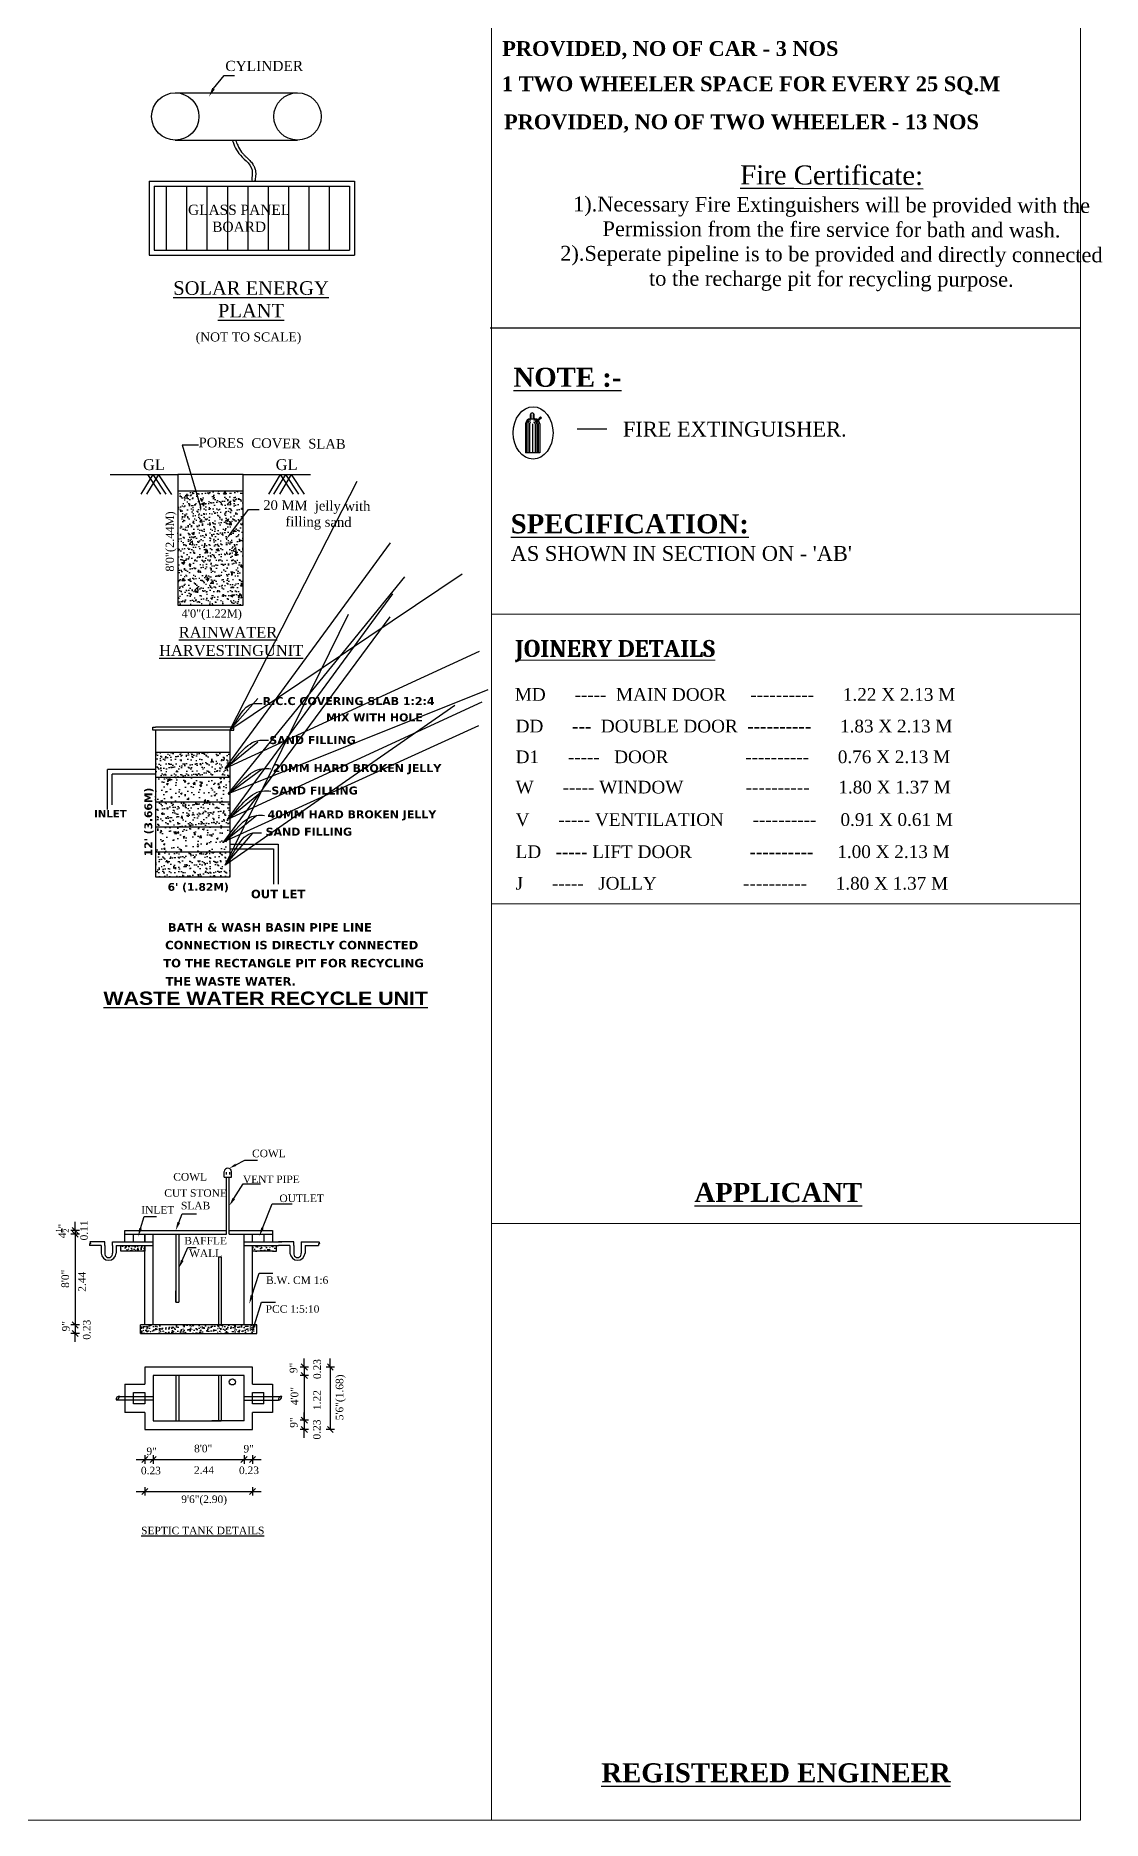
# Model space of a CAD drawing. Header units: metres. Extents: x -478 to 9074, y -2171 to 1762.
# Drawn here: x 9027.89 to 9053.09, y 36.8 to 78.96 of the extents above; entities that cross this region are included whole.
import ezdxf

# ---------------------------------------------------------------- set-up
doc = ezdxf.new("R2010")
doc.units = ezdxf.units.M
doc.header["$MEASUREMENT"] = 0
doc.styles.add('56', font='')
doc.styles.add('RomanS', font='verdanab.ttf')
doc.styles.get("Standard").update_dxf_attribs({"font": 'times.ttf'})
doc.styles.add('style1', font='times.ttf', dxfattribs={"height": 11})
doc.styles.get('56').set_extended_font_data('Arial Black')
doc.dimstyles.new('Aec_Arch_I$7', dxfattribs={"dimscale": 96, "dimtxt": 0.125, "dimasz": 0.125, "dimexe": 0.125, "dimexo": 0.125, "dimgap": 0.0625, "dimtad": 0, "dimdec": 1, "dimzin": 3, "dimdsep": 46, "dimlunit": 4, "dimtxsty": 'RomanS', "dimblk": 'OBLIQUE', "dimcen": 0.09375, "dimdle": 0.125, "dimadec": 0, "dimazin": 0, "dimtfac": 0.75, "dimtdec": 1, "dimtofl": 0, "dimtmove": 2, "dimatfit": 3, "dimfxl": 0, "dimfrac": 1, "dimtolj": 1, "dimtzin": 0, "dimarcsym": 0})
pattern_1 = [(50, (9010.5381, 58.2621), (0.3959993, -0.0346454), [0.0414075, -0.4554824]), (355, (9010.5381, 58.2621), (-0.0766046, 0.415285), [0.033126, -0.364386]), (100.4514, (9010.5711, 58.2592), (0.319395, 0.3806395), [0.035191, -0.3871005]), (46.1842, (9010.5381, 58.3725), (0.589224, -0.091383), [0.062111, -0.683224]), (96.6356, (9010.5872, 58.3649), (0.516027, 0.53781), [0.052786, -0.58065]), (351.1842, (9010.5381, 58.3725), (0.516027, 0.53781), [0.049689, -0.546579]), (21, (9010.5933, 58.3449), (0.3295523, -0.222286), [0.0414075, -0.4554824]), (326, (9010.5933, 58.3449), (0.134334, 0.400355), [0.033126, -0.364386]), (71.4514, (9010.62076, 58.3264), (0.463887, 0.178069), [0.035191, -0.3871005]), (37.5, (9010.53809, 58.26209), (0.0067135, 0.1837907), [0, -0.3599691, 0, -0.369907, 0, -0.3657662]), (7.5, (9010.53809, 58.2621), (0.1452407, 0.2177547), [0, -0.2109022, 0, -0.3516876, 0, -0.1394052]), (327.5, (9010.41497, 58.26209), (0.2947233, -0.0124525), [0, -0.138025, 0, -0.430638, 0, -0.5714234]), (317.5, (9010.35976, 58.2621), (0.321977, 0.055268), [0, -0.1794325, 0, -0.2859877, 0, -0.4057934])]

# ---------------------------------------------------------------- blocks, each defined once
blk = doc.blocks.new('LOKI')
for p, q in [((496187.8, -20516.4), (496197.3, -20504.9)), ((496197.3, -20504.9), (496206.2, -20504.9)), ((496154, -20520), (496262, -20520)), ((496154, -20561.9), (496262, -20561.9)), ((496130.8, -20598.2), (496312.5, -20598.2)), ((496130.8, -20598.2), (496130.8, -20663.7)), ((496135.3, -20602.7), (496308, -20602.7)), ((496135.3, -20602.7), (496135.3, -20659.2)), ((496146, -20602.7), (496146, -20659.2)), ((496164, -20602.7), (496164, -20659.2)), ((496182, -20602.7), (496182, -20659.2)), ((496200, -20602.7), (496200, -20659.2)), ((496218, -20602.7), (496218, -20659.2)), ((496236, -20602.7), (496236, -20659.2)), ((496254, -20602.7), (496254, -20659.2)), ((496272, -20602.7), (496272, -20659.2)), ((496290, -20602.7), (496290, -20659.2)), ((496308, -20602.7), (496308, -20659.2)), ((496308, -20602.7), (496308, -20659.2)), ((496312.5, -20598.2), (496312.5, -20663.7)), ((496130.8, -20663.7), (496312.5, -20663.7)), ((496135.3, -20659.2), (496308, -20659.2))]:
    blk.add_line(p, q)
for centre in [(496154, -20541), (496262, -20541)]:
    blk.add_circle(centre, 20.9)
for points, knots in [([(496204.4, -20561.9), (496206, -20566.7), (496210.7, -20577), (496224.7, -20585.1), (496220.9, -20597), (496222, -20598.2)], [44.534786, 44.534786, 44.534786, 44.534786, 64.661825, 89.894729, 99.730708, 99.730708, 99.730708, 99.730708]), ([(496207.3, -20561.9), (496207.9, -20563.5), (496208.5, -20565), (496210.1, -20568.6), (496211.2, -20570.6), (496212.9, -20572.8), (496213.2, -20573.2), (496213.7, -20573.8), (496214, -20574.1), (496214.5, -20574.7), (496214.8, -20575), (496215.6, -20575.8), (496216.2, -20576.4), (496217.8, -20577.9), (496218.8, -20578.8), (496220.8, -20580.9), (496221.7, -20582), (496223.1, -20584.1), (496223.6, -20585.1), (496224.5, -20587.1), (496224.8, -20588.3), (496225, -20589.9), (496225, -20590.4), (496225.1, -20591.2), (496225.1, -20591.5), (496225.1, -20592.2), (496225, -20592.7), (496224.9, -20593.7), (496224.9, -20594.2), (496224.7, -20595.1), (496224.5, -20596.9), (496224.6, -20596.5), (496224.5, -20596.9), (496224.5, -20598.4), (496224.5, -20597.3), (496224.5, -20597.3)], [44.790951, 44.790951, 44.790951, 44.790951, 51.720294, 51.720294, 61.833908, 61.833908, 63.937743, 63.937743, 65.591899, 65.591899, 67.246056, 67.246056, 70.554369, 70.554369, 75.585733, 75.585733, 80.617097, 80.617097, 84.157436, 84.157436, 87.697775, 87.697775, 89.149883, 89.149883, 89.8805, 89.8805, 91.341733, 91.341733, 92.802967, 92.802967, 94.577918, 94.577918, 96.352869, 96.352869, 96.945789, 96.945789, 96.945789, 96.945789])]:
    blk.add_open_spline(points, degree=3, knots=knots)
blk.add_solid([(496188.9, -20517.1), (496186.6, -20515.8), (496183.8, -20523.4)])
at = {"attachment_point": 5}
for s, insert, char_height in [('{\\fTimes New Roman|b0|i0|c0|p18;CYLINDER}', (496232.6, -20496.4), 9), ('{\\fTimes New Roman|b0|i0|c0|p18;GLASS PANEL \\PBOARD}', (496210.4, -20631), 9), ('{\\fTimes New Roman|b0|i0|c0|p18;\\LSOLAR ENERGY \\PPLANT}', (496220.9, -20702.6), 12), ('{\\fTimes New Roman|b0|i0|c0|p18;(NOT TO SCALE)}', (496218.7, -20737.1), 8)]:
    blk.add_mtext(s, dxfattribs=dict(at, insert=insert, char_height=char_height))
blk = doc.blocks.new('SDSSG')
h = blk.add_hatch()
h.set_pattern_fill('AR-CONC', color=240, scale=0.056227, style=0)
h.set_pattern_definition([(50, (-253854.973, -18208.831), (10.243788, -0.896215), [1.071134, -11.782473]), (355, (-253854.973, -18208.831), (-1.981616, 10.742637), [0.856907, -9.425978]), (100.451, (-253854.12, -18208.906), (8.26221, 9.846374), [0.910323, -10.013555]), (46.1842, (-253854.973, -18205.975), (15.242097, -2.363935), [1.6067, -17.67371]), (96.6356, (-253853.703, -18206.172), (13.348647, 13.91212), [1.365485, -15.02033]), (351.184, (-253854.973, -18205.975), (13.34867, 13.912096), [1.28536, -14.13897]), (21, (-253853.545, -18206.689), (8.524926, -5.750134), [1.071134, -11.782473]), (326, (-253853.545, -18206.689), (3.474974, 10.35643), [0.856907, -9.425978]), (71.4514, (-253852.835, -18207.168), (11.999876, 4.606317), [0.910323, -10.013555]), (37.5, (-253854.973, -18208.8312), (0.1736644, 4.7543184), [0, -9.311724, 0, -9.568796, 0, -9.461683]), (7.5, (-253854.973, -18208.831), (3.7571026, 5.632903), [0, -5.455642, 0, -9.097497, 0, -3.606151]), (327.5, (-253858.158, -18208.831), (7.62392, -0.322113), [0, -3.570446, 0, -11.139792, 0, -14.781647]), (317.5, (-253859.586, -18208.831), (8.328934, 1.429668), [0, -4.64158, 0, -7.397965, 0, -10.497112])])
h.paths.add_polyline_path([(-250766.2, -16631), (-250794.8, -16631), (-250794.8, -16637.8), (-250789.8, -16637.8), (-250766.2, -16637.8)])
h.paths.add_polyline_path([(-250614.3, -16637.8), (-250609.3, -16637.8), (-250609.3, -16631), (-250638, -16631), (-250638, -16637.8)])
h.paths.add_polyline_path([(-250632.9, -16735.6), (-250632.9, -16725.5), (-250771.2, -16725.5), (-250771.2, -16735.6), (-250766.2, -16735.6)])
at = {"color": 240}
for p, q in [((-250657.9, -16535.1), (-250647.2, -16529.5)), ((-250647.2, -16529.5), (-250632, -16529.5)), ((-250671.6, -16549.9), (-250671.6, -16543.2)), ((-250671.6, -16549.9), (-250663.1, -16549.9)), ((-250669.5, -16543.6), (-250669.5, -16546.6)), ((-250669, -16617.5), (-250669, -16549.9)), ((-250669, -16549.9), (-250665.6, -16549.9)), ((-250665.6, -16617.5), (-250665.6, -16549.9)), ((-250665.4, -16543.6), (-250665.4, -16546.6)), ((-250663.1, -16549.9), (-250663.1, -16543.2)), ((-250660.3, -16575.2), (-250649.2, -16557.6)), ((-250649.2, -16557.6), (-250628.7, -16557.6)), ((-250725.7, -16603.6), (-250721.5, -16593.4)), ((-250721.7, -16593.4), (-250704.8, -16593.4)), ((-250626.2, -16610.4), (-250614.6, -16581.4)), ((-250614.6, -16581.4), (-250590.8, -16581.4)), ((-250843.8, -16613), (-250853.9, -16613)), ((-250845.2, -16616.6), (-250852.4, -16609.4)), ((-250845.2, -16621.1), (-250852.4, -16613.9)), ((-250848.8, -16613), (-250848.8, -16602.9)), ((-250848.8, -16613), (-250848.8, -16735.6)), ((-250848.8, -16613), (-250848.8, -16735.6)), ((-250789.8, -16613), (-250669, -16613)), ((-250789.8, -16626.5), (-250789.8, -16613)), ((-250771.1, -16610.6), (-250766.8, -16596.6)), ((-250766.8, -16596.6), (-250752.2, -16596.6)), ((-250665.6, -16613), (-250614.3, -16613)), ((-250614.3, -16613), (-250614.3, -16626.5)), ((-250843.8, -16617.5), (-250853.9, -16617.5)), ((-250818.1, -16631), (-250831.8, -16631)), ((-250813.6, -16626.5), (-250831.6, -16626.5)), ((-250818.1, -16631), (-250818.1, -16640.2)), ((-250813.6, -16631), (-250813.6, -16626.5)), ((-250813.6, -16631), (-250813.6, -16640.2)), ((-250804.6, -16626.5), (-250756, -16626.5)), ((-250804.6, -16631), (-250804.6, -16626.5)), ((-250804.6, -16631), (-250804.6, -16640.2)), ((-250800.1, -16631), (-250756, -16631)), ((-250800.1, -16631), (-250800.1, -16640.2)), ((-250794.8, -16631), (-250766.2, -16631)), ((-250794.8, -16637.8), (-250794.8, -16631)), ((-250789.8, -16637.8), (-250794.8, -16637.8)), ((-250789.8, -16617.5), (-250669, -16617.5)), ((-250766.2, -16637.8), (-250789.8, -16637.8)), ((-250779.6, -16626.5), (-250779.6, -16617.5)), ((-250766.2, -16626.5), (-250766.2, -16617.5)), ((-250766.2, -16617.5), (-250766.2, -16626.5)), ((-250766.2, -16725.5), (-250766.2, -16631)), ((-250766.2, -16631), (-250766.2, -16637.8)), ((-250756, -16725.5), (-250756, -16617.5)), ((-250756, -16626.5), (-250756, -16617.5)), ((-250729, -16617.5), (-250729, -16698.5)), ((-250725.7, -16617.5), (-250725.7, -16698.5)), ((-250721.6, -16648.8), (-250714.8, -16633.5)), ((-250714.8, -16633.5), (-250705, -16633.5)), ((-250665.6, -16617.5), (-250614.3, -16617.5)), ((-250648.1, -16626.5), (-250648.1, -16617.5)), ((-250648.1, -16725.5), (-250648.1, -16626.5)), ((-250648.1, -16626.5), (-250603.2, -16626.5)), ((-250648.1, -16631), (-250607.1, -16631)), ((-250638, -16626.5), (-250638, -16617.5)), ((-250638, -16725.5), (-250638, -16631)), ((-250638, -16631), (-250609.3, -16631)), ((-250614.3, -16637.8), (-250638, -16637.8)), ((-250624.5, -16617.5), (-250624.5, -16626.5)), ((-250614.3, -16637.8), (-250609.3, -16637.8)), ((-250609.3, -16637.8), (-250609.3, -16631)), ((-250593.5, -16631), (-250607.1, -16631)), ((-250589, -16626.5), (-250607, -16626.5)), ((-250593.5, -16631), (-250593.5, -16640.2)), ((-250589, -16631), (-250589, -16626.5)), ((-250589, -16631), (-250589, -16640.2)), ((-250580, -16626.5), (-250559.2, -16626.5)), ((-250580, -16626.5), (-250580, -16640.2)), ((-250575.5, -16631), (-250559.4, -16631)), ((-250575.5, -16631), (-250575.5, -16640.2)), ((-250678.4, -16644.5), (-250678.4, -16725.5)), ((-250678.4, -16644.5), (-250675.1, -16644.5)), ((-250675.1, -16644.5), (-250675.1, -16725.5)), ((-250638.8, -16690.7), (-250630.2, -16663.8)), ((-250630.2, -16663.8), (-250613.8, -16663.8)), ((-250729, -16698.5), (-250729, -16685)), ((-250729, -16698.5), (-250725.7, -16698.5)), ((-250635.8, -16725.2), (-250627.2, -16698.3)), ((-250627.2, -16698.3), (-250610.8, -16698.3)), ((-250845.2, -16729.1), (-250852.4, -16721.9)), ((-250843.8, -16725.5), (-250853.9, -16725.5)), ((-250843.8, -16735.6), (-250853.9, -16735.6)), ((-250845.2, -16739.2), (-250852.4, -16732)), ((-250848.8, -16745.7), (-250848.8, -16735.6)), ((-250632.9, -16725.5), (-250771.2, -16725.5)), ((-250771.2, -16735.6), (-250771.2, -16725.5)), ((-250766.2, -16735.6), (-250771.2, -16735.6)), ((-250771.2, -16735.6), (-250632.9, -16735.6)), ((-250638, -16735.6), (-250632.9, -16735.6)), ((-250632.9, -16735.6), (-250632.9, -16725.5)), ((-250576.4, -16775.5), (-250576.4, -16765.4)), ((-250545.5, -16775.5), (-250545.5, -16765.4)), ((-250638, -16775.5), (-250766.2, -16775.5)), ((-250766.2, -16775.5), (-250766.2, -16795.8)), ((-250756, -16785.6), (-250756, -16829.5)), ((-250756, -16785.6), (-250756, -16810.4)), ((-250648.1, -16785.6), (-250756, -16785.6)), ((-250729, -16785.6), (-250729, -16839.6)), ((-250725.7, -16785.6), (-250725.7, -16839.6)), ((-250678.4, -16785.6), (-250678.4, -16839.6)), ((-250675.1, -16785.6), (-250675.1, -16835)), ((-250648.1, -16785.6), (-250675.1, -16785.6)), ((-250648.1, -16839.6), (-250648.1, -16785.6)), ((-250638, -16795.8), (-250638, -16775.5)), ((-250638, -16795.8), (-250638, -16775.5)), ((-250571.4, -16775.5), (-250581.5, -16775.5)), ((-250571.4, -16775.5), (-250581.5, -16775.5)), ((-250571.4, -16785.6), (-250581.5, -16785.6)), ((-250571.4, -16785.6), (-250581.5, -16785.6)), ((-250572.8, -16779.1), (-250580, -16771.9)), ((-250572.8, -16779.1), (-250580, -16771.9)), ((-250572.8, -16789.2), (-250580, -16782.1)), ((-250572.8, -16789.2), (-250580, -16782.1)), ((-250576.4, -16775.5), (-250576.4, -16849.7)), ((-250540.4, -16775.5), (-250550.5, -16775.5)), ((-250541.9, -16779.1), (-250549, -16771.9)), ((-250545.5, -16775.5), (-250545.5, -16849.7)), ((-250789.8, -16795.8), (-250766.2, -16795.8)), ((-250789.8, -16795.8), (-250789.8, -16829.5)), ((-250779.6, -16805.9), (-250766.2, -16805.9)), ((-250779.6, -16819.4), (-250779.6, -16805.9)), ((-250766.2, -16805.9), (-250766.2, -16819.4)), ((-250766.2, -16805.9), (-250766.2, -16819.4)), ((-250638, -16795.8), (-250614.3, -16795.8)), ((-250638, -16805.9), (-250624.5, -16805.9)), ((-250638, -16819.4), (-250638, -16805.9)), ((-250638, -16819.4), (-250638, -16805.9)), ((-250624.5, -16819.4), (-250624.5, -16805.9)), ((-250614.3, -16795.8), (-250614.3, -16829.5)), ((-250800.1, -16814.7), (-250756, -16814.7)), ((-250796.4, -16810.4), (-250756, -16810.4)), ((-250766.2, -16819.4), (-250779.6, -16819.4)), ((-250766.2, -16812.6), (-250766.2, -16819.4)), ((-250756, -16812.6), (-250756, -16839.6)), ((-250648.1, -16810.4), (-250603.2, -16810.4)), ((-250648.1, -16814.9), (-250607.1, -16814.9)), ((-250624.5, -16819.4), (-250638, -16819.4)), ((-250766.2, -16829.5), (-250789.8, -16829.5)), ((-250766.2, -16829.5), (-250766.2, -16849.7)), ((-250766.2, -16849.7), (-250638, -16849.7)), ((-250766.2, -16849.7), (-250638, -16849.7)), ((-250756, -16839.6), (-250675.1, -16839.6)), ((-250648.1, -16839.6), (-250686.3, -16839.6)), ((-250675.1, -16835), (-250675.1, -16839.6)), ((-250614.3, -16829.5), (-250638, -16829.5)), ((-250638, -16849.7), (-250638, -16829.5)), ((-250638, -16849.7), (-250638, -16829.5)), ((-250571.4, -16838.8), (-250581.5, -16838.8)), ((-250571.4, -16849.7), (-250581.5, -16849.7)), ((-250571.4, -16849.7), (-250581.5, -16849.7)), ((-250571.4, -16849.7), (-250581.5, -16849.7)), ((-250572.8, -16842.3), (-250580, -16835.2)), ((-250572.8, -16853.3), (-250580, -16846.2)), ((-250572.8, -16853.3), (-250580, -16846.2)), ((-250572.8, -16853.3), (-250580, -16846.2)), ((-250576.4, -16839.6), (-250576.4, -16829.5)), ((-250576.4, -16859.9), (-250576.4, -16849.7)), ((-250540.4, -16849.7), (-250550.5, -16849.7)), ((-250541.9, -16853.3), (-250549, -16846.2)), ((-250776.3, -16885.5), (-250766.2, -16885.5)), ((-250762.6, -16881.9), (-250769.7, -16889.1)), ((-250762.6, -16881.9), (-250769.7, -16889.1)), ((-250766.2, -16880.5), (-250766.2, -16890.6)), ((-250766.2, -16880.5), (-250766.2, -16890.6)), ((-250766.2, -16885.5), (-250638, -16885.5)), ((-250752.4, -16881.9), (-250759.6, -16889.1)), ((-250752.4, -16881.9), (-250759.6, -16889.1)), ((-250756, -16880.5), (-250756, -16890.6)), ((-250756, -16880.5), (-250756, -16890.6)), ((-250644.5, -16881.9), (-250651.7, -16889.1)), ((-250648.1, -16880.5), (-250648.1, -16890.6)), ((-250634.4, -16881.9), (-250641.5, -16889.1)), ((-250638, -16880.5), (-250638, -16890.6)), ((-250638, -16885.5), (-250627.8, -16885.5)), ((-250776.3, -16923.4), (-250766.2, -16923.4)), ((-250762.6, -16919.8), (-250769.7, -16926.9)), ((-250766.2, -16918.3), (-250766.2, -16928.4)), ((-250766.2, -16923.4), (-250638, -16923.4)), ((-250634.4, -16919.8), (-250641.5, -16926.9)), ((-250638, -16918.3), (-250638, -16928.4)), ((-250638, -16923.4), (-250627.8, -16923.4))]:
    blk.add_line(p, q, dxfattribs=at)
blk.add_circle((-250662, -16793.2), 3.61, dxfattribs=at)
for centre, radius, start, end in [((-250667.3, -16543.2), 4.22, 359.4005, 179.4005), ((-250809.1, -16639.5), 9.02, 184.1046, 355.8954), ((-250809.1, -16640.8), 4.55, 171.6866, 8.3134), ((-250584.5, -16639.5), 9.02, 184.1046, 355.8954), ((-250584.5, -16640.8), 4.55, 171.6866, 8.3134), ((-250796.3, -16814.1), 3.89, 88.6859, 189.0051), ((-250801.2, -16809.8), 4.98, 282.0249, 355.6661), ((-250603.3, -16814.3), 3.89, 88.6859, 189.0051), ((-250608.2, -16810.1), 4.98, 282.0249, 355.6661)]:
    blk.add_arc(centre, radius, start, end, dxfattribs=at)
for points in [[(-250831.6, -16626.5), (-250831.3, -16626.7), (-250830.7, -16627.4), (-250830.3, -16629.5), (-250832.5, -16628.9), (-250831.8, -16630.2), (-250831.8, -16631)], [(-250559.2, -16626.5), (-250559, -16626.7), (-250558.3, -16627.4), (-250557.9, -16629.5), (-250560.1, -16628.9), (-250559.4, -16630.2), (-250559.4, -16631)]]:
    blk.add_open_spline(points, degree=3, knots=[0.512122, 0.512122, 0.512122, 0.512122, 1.413707, 3.094813, 3.847535, 5.562066, 5.562066, 5.562066, 5.562066], dxfattribs=at)
for points in [[(-250657.2, -16536.4), (-250658.6, -16533.8), (-250665.8, -16539.3)], [(-250658.8, -16576.1), (-250661.7, -16574.3), (-250665.6, -16583.7)], [(-250769.5, -16611.1), (-250772.7, -16610.1), (-250774.1, -16620.2)], [(-250724.1, -16604.2), (-250727.3, -16603), (-250729.4, -16613)], [(-250624.6, -16611), (-250627.7, -16609.8), (-250629.9, -16619.8)], [(-250720, -16649.4), (-250723.1, -16648.1), (-250725.7, -16658)], [(-250637.2, -16691.2), (-250640.4, -16690.2), (-250641.9, -16700.3)], [(-250634.2, -16725.7), (-250637.4, -16724.7), (-250638.9, -16734.8)]]:
    blk.add_solid(points, dxfattribs=at)
at = {"color": 240, "char_height": 9, "attachment_point": 5}
for s, insert in [('COWL', (-250618.5, -16521.6)), ('{\\fTimes New Roman|b0|i0|c0|p18;COWL}', (-250712.2, -16549.4)), ('{\\fTimes New Roman|b0|i0|c0|p18;VENT PIPE}', (-250615.6, -16552.4)), ('{\\fTimes New Roman|b0|i0|c0|p18;CUT STONE\\PSLAB}', (-250705.7, -16576.1)), ('{\\fTimes New Roman|b0|i0|c0|p18;OUTLET}', (-250579.6, -16574.9)), ('{\\fTimes New Roman|b0|i0|c0|p18;INLET}', (-250750.6, -16588.6)), ('{\\fTimes New Roman|b0|i0|c0|p18;BAFFLE \\PWALL}', (-250693.8, -16632.8)), ('{\\fTimes New Roman|b0|i0|c0|p18;B.W. CM 1:6}', (-250584.9, -16672.3)), ('{\\fTimes New Roman|b0|i0|c0|p18;PCC 1:5:10}', (-250590.4, -16706.6)), ('{\\fTimes New Roman|b0|i0|c0|p18;9"}', (-250758, -16875.8)), ('{\\fTimes New Roman|b0|i0|c0|p18;8\'0"}', (-250696.7, -16872.5)), ('{\\fTimes New Roman|b0|i0|c0|p18;9"}', (-250642.6, -16872.7)), ('{\\fTimes New Roman|b0|i0|c0|p18;0.23}', (-250758.8, -16898.7)), ('{\\fTimes New Roman|b0|i0|c0|p18;2.44}', (-250695.7, -16898.1)), ('{\\fTimes New Roman|b0|i0|c0|p18;0.23}', (-250642.2, -16898.4)), ('{\\fTimes New Roman|b0|i0|c0|p18;9\'6"(2.90)}', (-250695.5, -16934.2)), ('{\\fTimes New Roman|b0|i0|c0|p18;\\LSEPTIC TANK DETAILS}', (-250697.2, -16970))]:
    blk.add_mtext(s, dxfattribs=dict(at, insert=insert))
at = {"color": 240, "char_height": 9, "attachment_point": 5, "rotation": 90}
for s, insert in [('\\A1;4{\\H0.7x;\\S1/2;}"', (-250864.3, -16613.8)), ('{\\fTimes New Roman|b0|i0|c0|p18;0.11}', (-250838.3, -16613)), ('{\\fTimes New Roman|b0|i0|c0|p18;8\'0"}', (-250860.6, -16670.6)), ('{\\fTimes New Roman|b0|i0|c0|p18;2.44}', (-250840.7, -16674.1)), ('\\A1;9"', (-250859.9, -16727)), ('{\\fTimes New Roman|b0|i0|c0|p18;0.23}', (-250835.1, -16731.1)), ('{\\fTimes New Roman|b0|i0|c0|p18;9"}', (-250589.2, -16776.6)), ('{\\fTimes New Roman|b0|i0|c0|p18;0.23}', (-250561, -16777.9)), ('{\\fTimes New Roman|b0|i0|c0|p18;5\'6"(1.68)}', (-250533.1, -16811.6)), ('{\\fTimes New Roman|b0|i0|c0|p18;4\'0"}', (-250588, -16810.1)), ('{\\fTimes New Roman|b0|i0|c0|p18;1.22}', (-250561.2, -16814.8)), ('{\\fTimes New Roman|b0|i0|c0|p18;9"}', (-250588.9, -16841.6)), ('{\\fTimes New Roman|b0|i0|c0|p18;0.23}', (-250561.5, -16849.8))]:
    blk.add_mtext(s, dxfattribs=dict(at, insert=insert))
blk = doc.blocks.new('_Oblique')
at = {"color": 0, "linetype": 'ByBlock', "lineweight": -2}
blk.add_line((-0.5, -0.5), (0.5, 0.5), dxfattribs=at)

msp = doc.modelspace()

# ---------------------------------------------------------------- hatches: boundary and pattern name
h = msp.add_hatch()
h.set_pattern_fill('AR-CONC', color=256, scale=0.096304, style=0)
h.set_pattern_definition([(50, (9008.4748, 13.2139), (0.6907496, -0.060433), [0.072228, -0.794507]), (355, (9008.4748, 13.2139), (-0.133623, 0.72439), [0.057782, -0.635606]), (100.4514, (9008.5324, 13.2089), (0.557127, 0.663957), [0.061384, -0.675227]), (46.1842, (9008.4748, 13.4065), (1.027795, -0.159401), [0.108342, -1.19176]), (96.6356, (9008.5605, 13.3932), (0.900117, 0.938114), [0.092076, -1.01284]), (351.1842, (9008.4748, 13.4065), (0.900116, 0.938114), [0.086674, -0.953409]), (21, (9008.5711, 13.35836), (0.574845, -0.3877377), [0.072228, -0.794507]), (326, (9008.5711, 13.35836), (0.234322, 0.698348), [0.057782, -0.635606]), (71.4514, (9008.619, 13.32605), (0.809167, 0.3106095), [0.061384, -0.675227]), (37.5, (9008.47482, 13.2139), (0.0117104, 0.3205898), [0, -0.6279015, 0, -0.6452362, 0, -0.6380134]), (7.5, (9008.47482, 13.2139), (0.2533462, 0.3798339), [0, -0.367881, 0, -0.6134559, 0, -0.2431674]), (327.5, (9008.26007, 13.2139), (0.5140918, -0.0217212), [0, -0.2407598, 0, -0.7511705, 0, -0.9967454]), (317.5, (9008.16376, 13.2139), (0.561631, 0.096405), [0, -0.3129877, 0, -0.4988542, 0, -0.7078337])])
h.paths.add_polyline_path([(9031.2457, 65.51055), (9032.78656, 65.51055), (9032.78656, 68.20706), (9031.2457, 68.20706)])
h = msp.add_hatch()
h.set_pattern_fill('AR-SAND', color=256, scale=0.096304, style=0)
h.set_pattern_definition([(37.5, (9008.47482, 13.2139), (-0.0060665, 0.18556065), [0, -0.14638193, 0, -0.16371664, 0, -0.15649384]), (7.5, (9008.47482, 13.2139), (0.1704364, 0.2717837), [0, -0.0789692, 0, -0.13193635, 0, -0.05055955]), (327.5, (9008.35637, 13.2139), (0.299904, 0.000545), [0, -0.04815195, 0, -0.17334703, 0, -0.22631418]), (317.5, (9008.35637, 13.2139), (0.2895017, 0.0845236), [0, -0.02407598, 0, -0.1136386, 0, -0.13001027])])
h.paths.add_polyline_path([(9032.78656, 68.20706), (9031.2457, 68.20706), (9031.2457, 65.51055), (9032.78656, 65.51055)])
at = {"lineweight": -2}
h = msp.add_hatch(dxfattribs=at)
h.set_pattern_fill('AR-SAND', color=256, scale=0.092017, style=0)
h.set_pattern_definition([(37.5, (9010.53809, 58.26209), (-0.0057964, 0.1772999), [0, -0.1398653, 0, -0.1564283, 0, -0.1495271]), (7.5, (9010.5381, 58.2621), (0.162849, 0.2596844), [0, -0.07545365, 0, -0.1260628, 0, -0.0483087]), (327.5, (9010.42491, 58.26209), (0.2865529, 0.0005207), [0, -0.0460083, 0, -0.16563, 0, -0.2162391]), (317.5, (9010.4249, 58.2621), (0.2766137, 0.0807608), [0, -0.0230042, 0, -0.10857965, 0, -0.1242225])])
h.paths.add_polyline_path([(9032.48254, 59.09483), (9032.48254, 59.68373), (9030.71582, 59.68373), (9030.71582, 59.09483)])
h.paths.add_polyline_path([(9030.71582, 60.86155), (9030.71582, 60.27264), (9032.48254, 60.27264), (9032.48254, 60.86155)])
h.paths.add_polyline_path([(9030.71582, 62.03936), (9030.71582, 61.45045), (9032.48254, 61.45045), (9032.48254, 62.03936)])
h = msp.add_hatch(dxfattribs=at)
h.set_pattern_fill('AR-CONC', color=256, scale=0.05521, style=0)
h.set_pattern_definition(pattern_1)
h.paths.add_polyline_path([(9032.48254, 60.86155), (9032.48254, 61.45045), (9030.71582, 61.45045), (9030.71582, 60.86155)])
h = msp.add_hatch(dxfattribs=at)
h.set_pattern_fill('AR-CONC', color=256, scale=0.05521, style=0)
h.set_pattern_definition(pattern_1)
h.paths.add_polyline_path([(9032.48254, 59.68373), (9032.48254, 60.27264), (9030.71582, 60.27264), (9030.71582, 59.68373)])

# ---------------------------------------------------------------- linework, layer by layer
at = {"lineweight": 20}
for p, q in [((9038.65476, 97.59901), (9038.65476, 36.80279)), ((9038.65476, 64.45579), (9038.65476, 87.96199)), ((9038.65476, 65.71431), (9038.65476, 60.41864)), ((9038.65476, 65.29951), (9052.57667, 65.29951)), ((9038.65476, 64.08814), (9038.65476, 36.80279)), ((9038.65476, 58.45775), (9052.57667, 58.45775)), ((9038.65476, 50.9051), (9052.57667, 50.9051))]:
    msp.add_line(p, q, dxfattribs=at)
for p, q in [((9052.57667, 72.05262), (9038.62531, 72.05262)), ((9039.57686, 69.91536), (9039.57686, 70.01202)), ((9039.59459, 69.91536), (9039.59459, 70.01202)), ((9039.64827, 69.91536), (9039.64827, 70.01202)), ((9039.66423, 69.91536), (9039.66423, 70.01202)), ((9039.46353, 69.79886), (9039.46353, 69.10778)), ((9039.47817, 69.79886), (9039.47817, 69.10778)), ((9039.51234, 69.79886), (9039.51234, 69.10778)), ((9039.55382, 69.79886), (9039.55382, 69.10778)), ((9039.56229, 69.91536), (9039.67879, 69.91536)), ((9039.62702, 69.79886), (9039.62702, 69.10778)), ((9039.62702, 69.79886), (9039.62702, 69.10778)), ((9039.68559, 69.79886), (9039.68559, 69.10778)), ((9039.72707, 69.79886), (9039.72707, 69.10778)), ((9039.75022, 69.89089), (9039.81815, 69.95882)), ((9039.76116, 69.88124), (9039.82863, 69.9487)), ((9039.76123, 69.79886), (9039.76123, 69.10778)), ((9039.77081, 69.8703), (9039.8391, 69.93858)), ((9039.79528, 69.79886), (9039.79528, 69.10778)), ((9039.81815, 69.95882), (9039.8391, 69.93858)), ((9040.67703, 69.68072), (9041.37835, 69.68072)), ((9031.3454, 69.30068), (9031.78048, 67.8342)), ((9031.3454, 69.30068), (9031.73355, 69.30068)), ((9039.79528, 69.10778), (9039.46353, 69.10778)), ((9029.65032, 68.59918), (9031.2457, 68.59918)), ((9030.65358, 68.59918), (9030.37191, 68.13015)), ((9030.79022, 68.59918), (9030.50855, 68.13015)), ((9030.53048, 68.59918), (9030.83764, 68.13015)), ((9030.65358, 68.59918), (9030.96074, 68.13015)), ((9030.79022, 68.59227), (9031.09738, 68.12325)), ((9032.78656, 68.59918), (9031.2457, 68.59918)), ((9031.2457, 68.59227), (9031.2457, 65.51055)), ((9032.78656, 68.59918), (9034.38195, 68.59918)), ((9032.78656, 65.51055), (9032.78656, 68.59227)), ((9033.66673, 68.59918), (9033.38505, 68.13015)), ((9033.78983, 68.59918), (9033.50815, 68.13015)), ((9033.92647, 68.59918), (9033.64479, 68.13015)), ((9033.66673, 68.59918), (9033.97389, 68.13015)), ((9033.78983, 68.59918), (9034.09698, 68.13015)), ((9033.92647, 68.59918), (9034.23363, 68.13015)), ((9032.78656, 68.20706), (9031.2457, 68.20706)), ((9032.47405, 67.17929), (9032.91614, 67.76979)), ((9032.91614, 67.76979), (9033.16747, 67.76979)), ((9031.2457, 65.51055), (9032.78656, 65.51055))]:
    msp.add_line(p, q)
at = {"lineweight": -2, "ltscale": 0.5}
msp.add_line((9031.73355, 69.30068), (9031.73355, 69.30068), dxfattribs=at)
at = {"lineweight": -2}
for p, q in [((9030.65861, 62.62827), (9030.71582, 62.62827)), ((9030.65861, 62.55465), (9030.65861, 62.62827)), ((9032.01065, 62.55465), (9030.65861, 62.55465)), ((9032.01065, 62.62827), (9030.71582, 62.62827)), ((9030.71582, 62.55465), (9030.71582, 59.09483)), ((9032.48254, 62.62827), (9031.67279, 62.62827)), ((9032.48254, 62.55465), (9031.67279, 62.55465)), ((9032.56796, 62.62827), (9032.48254, 62.62827)), ((9032.48254, 59.09483), (9032.48254, 62.55465)), ((9032.48254, 62.55465), (9032.56796, 62.55465)), ((9032.56796, 62.55465), (9032.56796, 62.62827)), ((9030.71582, 62.03936), (9032.48254, 62.03936)), ((9030.71582, 61.62879), (9029.58472, 61.62879)), ((9029.58472, 60.68563), (9029.58472, 61.62879)), ((9030.71582, 61.51837), (9029.69514, 61.51837)), ((9029.69514, 60.79605), (9029.69514, 61.51837)), ((9030.71582, 61.45045), (9032.48254, 61.45045)), ((9030.71582, 60.86155), (9032.48254, 60.86155)), ((9030.71582, 60.27264), (9032.48254, 60.27264)), ((9030.71582, 59.68373), (9032.48254, 59.68373)), ((9032.48254, 59.86522), (9033.61364, 59.86522)), ((9032.48254, 59.7548), (9033.50322, 59.7548)), ((9033.50322, 59.7548), (9033.50322, 58.92206)), ((9033.61364, 59.86522), (9033.61364, 58.92206)), ((9030.71582, 59.09483), (9032.48254, 59.09483))]:
    msp.add_line(p, q, dxfattribs=at)
at = {"lineweight": 20}
msp.add_lwpolyline([(8976.68046, 105.47402), (9052.57667, 105.47402), (9052.57667, 36.80279), (8976.68046, 36.80279)], close=True, dxfattribs=at)
for centre, radius, start, end in [((9039.62054, 70.01202), 0.04369, 0, 180), ((9039.58003, 69.79886), 0.11649, 90, 180), ((9039.58003, 69.79886), 0.10185, 90, 180), ((9039.58003, 69.79886), 0.06769, 90, 180), ((9039.58003, 69.79886), 0.0262, 90, 180), ((9039.65938, 69.79886), 0.10185, 0, 90), ((9039.65938, 69.79886), 0.06769, 0, 90), ((9039.65938, 69.79886), 0.0262, 0, 90), ((9039.67879, 69.79886), 0.11649, 0, 90)]:
    msp.add_arc(centre, radius, start, end)
msp.add_ellipse((9039.64004, 69.57977), major_axis=(0, -0.61832), ratio=0.76165445)
for points in [[(9031.80012, 67.8369), (9031.75763, 67.83177), (9031.7943, 67.70686)], [(9032.49119, 67.16647), (9032.45692, 67.19212), (9032.3971, 67.0765)], [(9031.96303, 66.16764), (9031.92022, 66.16764), (9031.94162, 66.03923)]]:
    msp.add_solid(points)

# ---------------------------------------------------------------- block references
at = {"xscale": 0.0267350865980097, "yscale": 0.0267350865980097, "zscale": 0.0267350865980097}
msp.add_blockref('LOKI', (-4233.53443, 626.22181), dxfattribs=at)
at = {"linetype": 'Continuous', "xscale": 0.0198670934193186, "yscale": 0.0198670934193186, "zscale": 0.0198670934193186}
msp.add_blockref('SDSSG', (14012.45888, 380.79218), dxfattribs=at)

# ---------------------------------------------------------------- texts
at = {"linetype": 'Continuous', "style": 'style1'}
msp.add_text('FIRE EXTINGUISHER.', height=0.35, dxfattribs=at).set_placement((9041.76138, 69.49424))
for s, p in [('%%URAINWATER', (9031.26727, 64.74148)), ('%%UHARVESTINGUNIT', (9030.80355, 64.31346))]:
    msp.add_text(s, height=0.2568104).set_placement(p)
at = {"lineweight": -2}
for s, height, style, p in [('R.C.C COVERING SLAB 1:2:4  ', 0.1890125, 'RomanS', (9033.25068, 63.15148)), ('MIX WITH HOLE', 0.1890125, 'RomanS', (9034.74525, 62.76428)), ('SAND FILLING', 0.1890125, 'RomanS', (9033.40817, 62.22814)), ('20MM HARD BROKEN JELLY', 0.1890125, 'RomanS', (9033.48577, 61.56568)), ('SAND FILLING', 0.1890125, 'RomanS', (9033.4558, 61.03722)), ('INLET', 0.174832, 'RomanS', (9029.2662, 60.49757)), ('40MM HARD BROKEN JELLY', 0.1890125, 'RomanS', (9033.36694, 60.47519)), ('SAND FILLING', 0.1890125, 'RomanS', (9033.32025, 60.06428)), ("6' (1.82M)", 0.184033, 'RomanS', (9031.0051, 58.7622)), ('OUT LET', 0.199513, 'RomanS', (9032.97247, 58.58701)), ('BATH & WASH BASIN PIPE LINE', 0.1995132, 'RomanS', (9031.00868, 57.79936)), ('CONNECTION IS DIRECTLY CONNECTED ', 0.1995132, 'RomanS', (9030.94471, 57.37987)), ('  TO THE RECTANGLE PIT FOR RECYCLING ', 0.1995132, 'RomanS', (9030.71067, 56.95412)), ('THE WASTE WATER.', 0.1995132, 'RomanS', (9030.95506, 56.52292)), ('%%UWASTE WATER RECYCLE UNIT', 0.3150208, '56', (9029.48759, 56.0679))]:
    msp.add_text(s, height=height, dxfattribs=dict(at, style=style)).set_placement(p)
for s, p in [('MD      -----  MAIN DOOR     ----------      1.22 X 2.13 M', (9039.20735, 63.25163)), ('DD      ---  DOUBLE DOOR  ----------      1.83 X 2.13 M', (9039.22687, 62.50428)), ('D1      -----   DOOR                ----------      0.76 X 2.13 M', (9039.22687, 61.77821)), ('W      ----- WINDOW             ----------      1.80 X 1.37 M', (9039.22687, 61.06208)), ('V      ----- VENTILATION      ----------     0.91 X 0.61 M', (9039.22687, 60.29529)), ('LD   ----- LIFT DOOR            ----------     1.00 X 2.13 M', (9039.22687, 59.53705)), ('J      -----   JOLLY                  ----------      1.80 X 1.37 M', (9039.22687, 58.79038))]:
    msp.add_text(s, height=0.3, dxfattribs=at).set_placement(p)
at = {"lineweight": -2, "style": 'RomanS'}
msp.add_text("12' (3.66M)", height=0.1840333, rotation=90, dxfattribs=at).set_placement((9030.63946, 59.57926))
at = {"linetype": 'Continuous', "width": 14.2428202, "attachment_point": 1}
for s, insert, char_height in [('\\A1;{\\fTimes New Roman|b1|i0|c0|p18;PROVIDED, NO OF CAR - 3 NOS }', (9038.90988, 78.8365), 0.35), ('\\A1;{\\fTimes New Roman|b1|i0|c0|p18;1 TWO WHEELER SPACE FOR EVERY 25 SQ.M}', (9038.90023, 78.00324), 0.35), ('\\A1;{\\fTimes New Roman|b1|i0|c0|p18;PROVIDED, NO OF TWO WHEELER - 13 NOS}', (9038.95202, 77.10482), 0.35), ('\\A1;{\\fTimes New Roman|b1|i0|c0|p18;\\LAPPLICANT}', (9043.45054, 51.86088), 0.45), ('\\A1;{\\fTimes New Roman|b1|i0|c0|p18;\\LREGISTERED ENGINEER}', (9041.25156, 38.15046), 0.45)]:
    msp.add_mtext(s, dxfattribs=dict(at, insert=insert, char_height=char_height))
at = {"attachment_point": 5}
for s, insert, char_height, width, rotation in [('\\A1;{\\LFire Certificate:\\P\\H0.77778x;\\l1).Necessary Fire Extinguishers will be provided with the \\PPermission from the fire service for bath and wash. \\P2).Seperate pipeline is to be provided and directly connected\\Pto the recharge pit for recycling purpose.}', (9046.68959, 74.41408), 0.45, 15.3893367, 359.823566), ('\\A1;{\\C7;PORES  COVER  SLAB}', (9033.47367, 69.3342), 0.2286426, 3.8121905, 359.339306), ('\\A1;{\\C7;20 MM  jelly with  filling sand}', (9034.57068, 67.63384), 0.2286426, 2.8093677, 359.339306)]:
    msp.add_mtext(s, dxfattribs=dict(at, insert=insert, char_height=char_height, width=width, rotation=rotation))
at = {"linetype": 'Continuous', "char_height": 0.45, "attachment_point": 1}
for s, insert in [('\\A1;{\\fTimes New Roman|b1|i0|c0|p18;\\LNOTE :-}', (9039.17696, 71.12027)), ("\\A1;{\\fTimes New Roman|b1|i0|c0|p18;\\LSPECIFICATION:\\P\\fTimes New Roman|b0|i0|c0|p18;\\H0.77778x;\\lAS SHOWN IN SECTION ON - 'AB'\\H3.14703x; }", (9039.11014, 67.65796))]:
    msp.add_mtext(s, dxfattribs=dict(at, insert=insert))
for s, insert, char_height, attachment_point in [('GL', (9030.68087, 68.8292), 0.25681, 5), ('GL', (9033.81711, 68.8292), 0.25681, 5), ('{\\fTimes New Roman|b0|i0|c0|p18;4\'0"(1.22M)}', (9031.33517, 65.41171), 0.1926078, 1)]:
    msp.add_mtext(s, dxfattribs=dict(insert=insert, char_height=char_height, attachment_point=attachment_point))
at = {"insert": (9031.08815, 67.01505), "char_height": 0.1926078, "attachment_point": 5, "rotation": 90}
msp.add_mtext('{\\fTimes New Roman|b0|i0|c0|p18;8\'0"(2.44M)}', dxfattribs=at)
at = {"lineweight": 0, "insert": (9039.21717, 64.68833), "char_height": 0.4, "attachment_point": 1}
msp.add_mtext('{\\fCambria|b1|i0|c0|p18;\\LJOINERY DETAILS}', dxfattribs=at)

# ---------------------------------------------------------------- leaders
at = {"lineweight": -2, "path_type": 1}
for points in [[(9032.47581, 62.55465), (9033.03494, 63.18539), (9033.23737, 63.18539)], [(9032.3645, 61.64917), (9033.18399, 62.31877), (9033.38642, 62.31877)], [(9032.42162, 60.45028), (9033.24111, 61.11989), (9033.44354, 61.11989)], [(9032.4323, 61.05234), (9033.24194, 61.64798), (9033.44438, 61.64798)], [(9032.3359, 59.92053), (9033.10736, 60.54547), (9033.29369, 60.54547)], [(9032.36514, 59.36759), (9033.02001, 60.12956), (9033.22245, 60.12956)]]:
    msp.add_leader(points, dimstyle='Aec_Arch_I$7', override={"dimasz": 0.066667, "dimtxsty": 'RomanS', "dimldrblk": 'Open30'}, dxfattribs=at)

doc.saveas('drawing.dxf')
